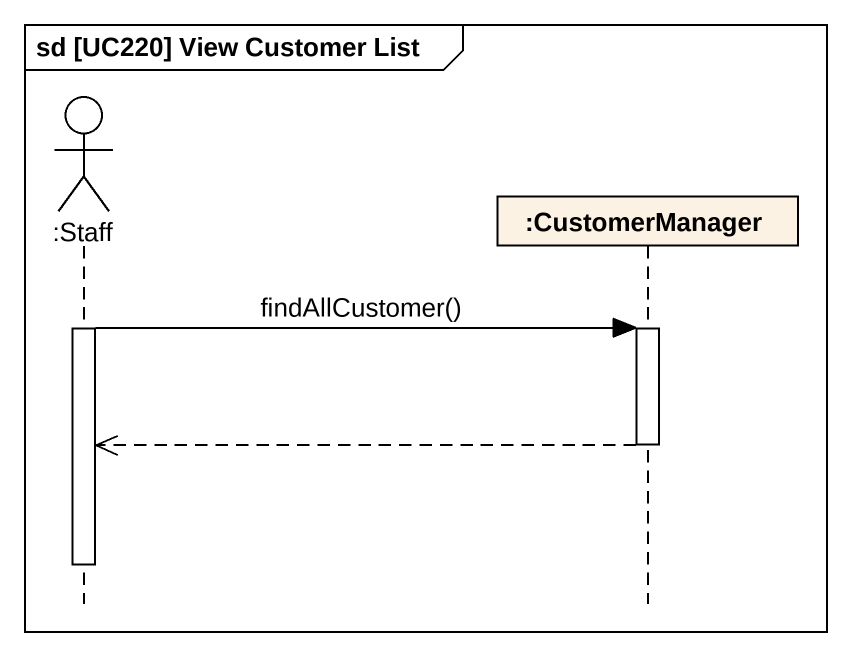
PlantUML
@startuml
mainframe sd [UC220] View Customer List
hide footbox
actor ":Staff" as Staff
participant ":CustomerManager" as CustomerManager

activate Staff
Staff -> CustomerManager : findAllCustomer()
activate CustomerManager
CustomerManager -->> Staff
deactivate CustomerManager
deactivate Staff
@enduml
